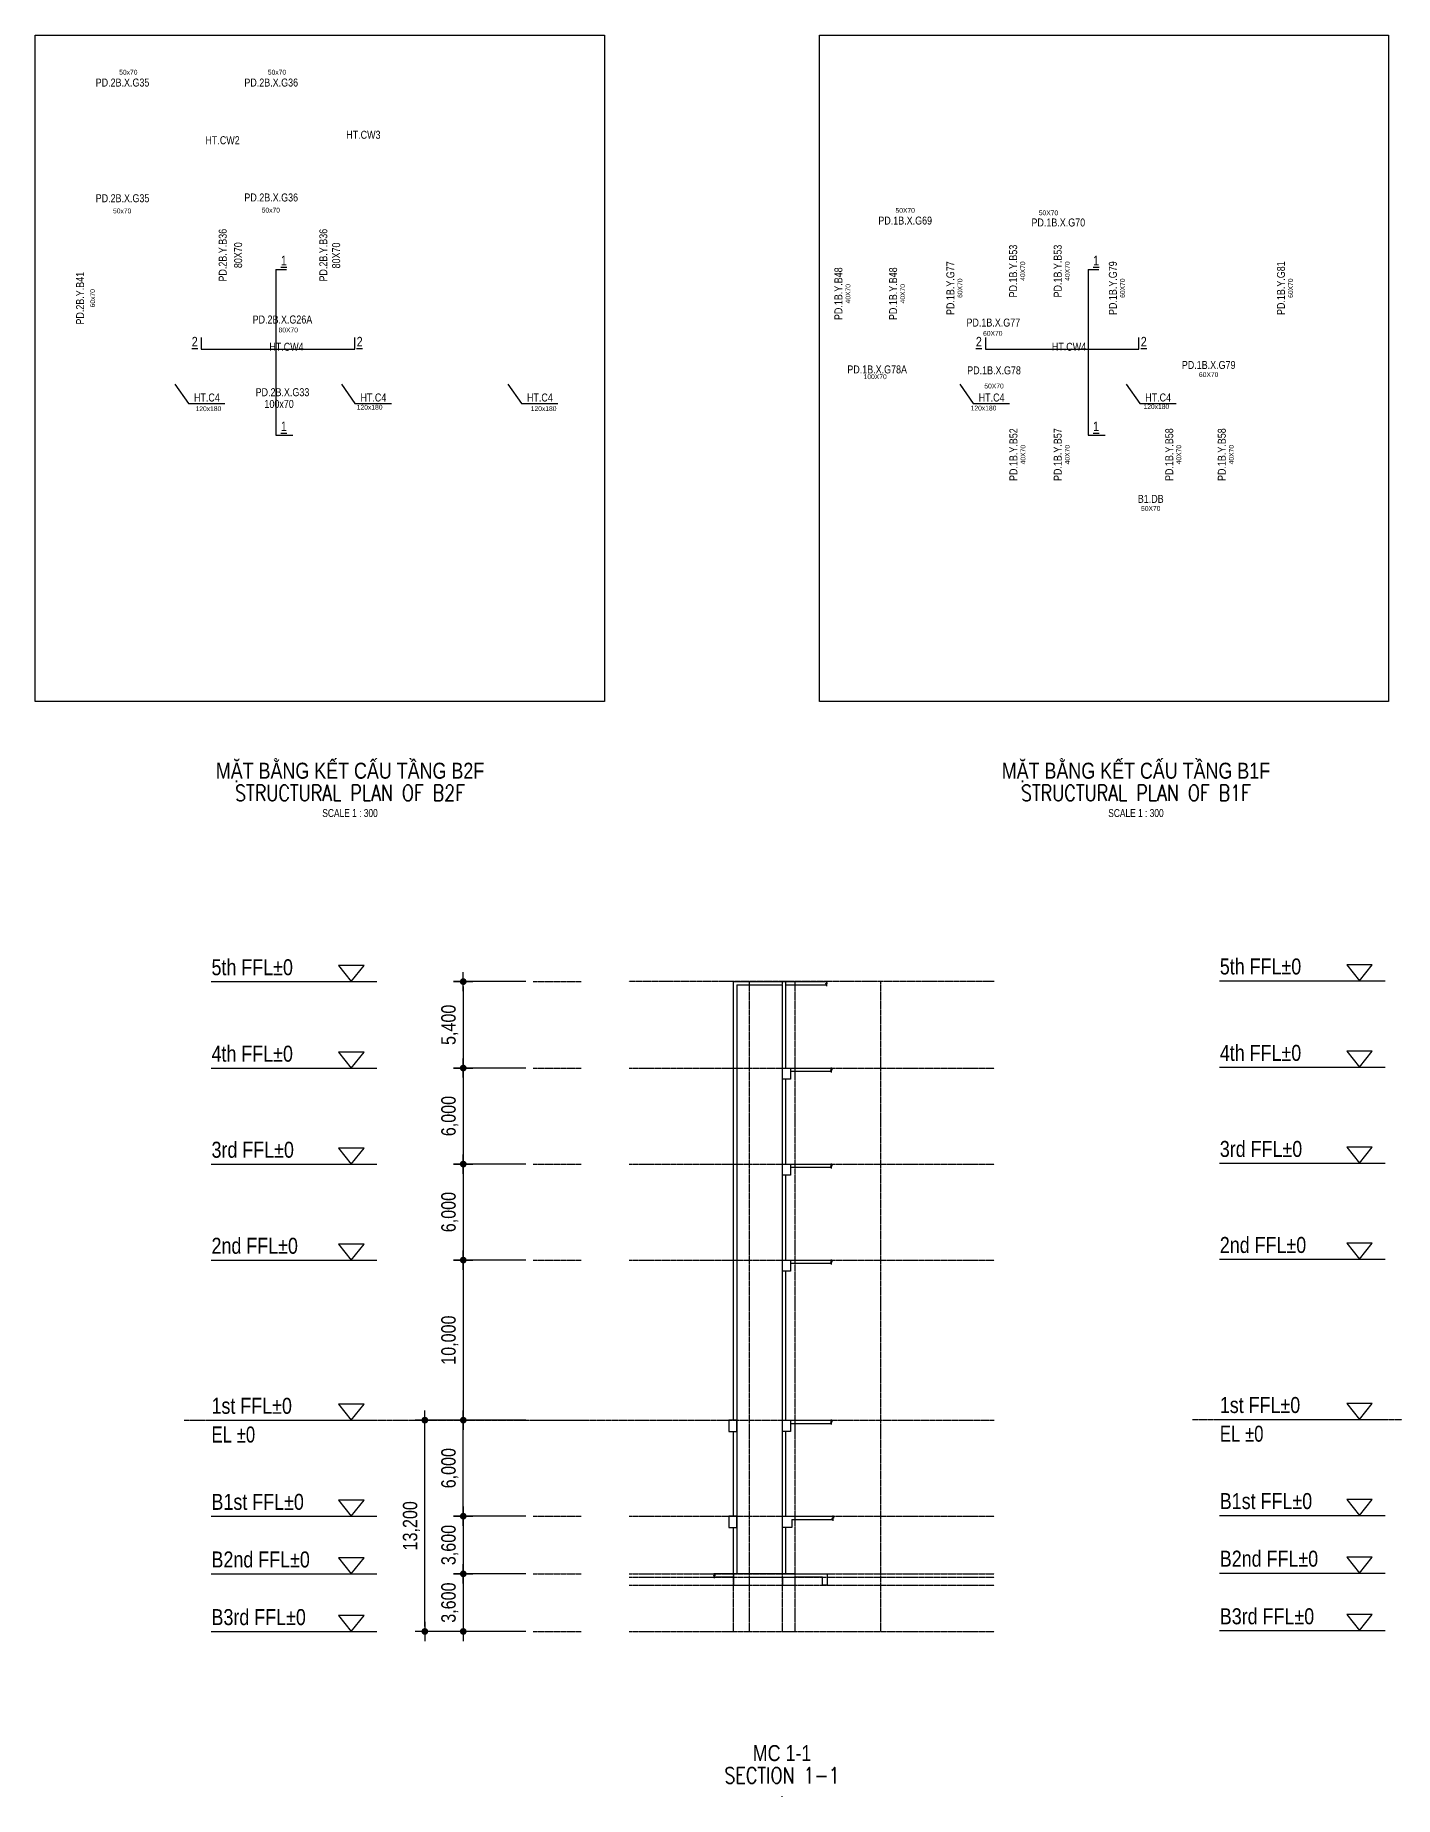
# Model space of a CAD drawing. Header units: millimetres. Extents: x 193380 to 494714, y -170024 to 220376.
# Drawn here: x 193380 to 278303, y -170024 to -59968 of the extents above; entities that cross this region are included whole.
import ezdxf
from ezdxf.enums import TextEntityAlignment as Align

# ---------------------------------------------------------------- set-up
doc = ezdxf.new("R2010")
doc.units = ezdxf.units.MM
doc.header["$MEASUREMENT"] = 0
doc.linetypes.add('CENTER2', pattern=[1.125, 0.75, -0.125, 0.125, -0.125])
doc.linetypes.add('X-SEC-1-GRID$0$CENTER2', pattern=[1.125, 0.75, -0.125, 0.125, -0.125])
for name, color, linetype in [('FOOTING BOTTOM LEVEL$0$@ SL+300 EL-1.1', 41, 'Continuous'), ('X-SEC-1-GRID$0$A-CEN1', 251, 'X-SEC-1-GRID$0$CENTER2'), ('X-SEC-1-GRID$0$A-DIM1', 7, 'Continuous'), ('X-SEC-1-GRID$0$A-SYM', 7, 'Continuous')]:
    doc.layers.add(name, color=color, linetype=linetype)
for name, color, linetype, lineweight in [('NDC_S_ANNO', 7, 'Continuous', 20), ('NDC_S_AXIS', 5, 'CENTER2', 9), ('NDC_S_BEAM NAME', 7, 'Continuous', 9), ('NDC_S_DIM', 1, 'Continuous', 15), ('NDC_S_ENG TITLE', 3, 'Continuous', 20), ('NDC_S_TEXT SYMBOL', 7, 'Continuous', 20), ('NDC_S_VN TEXT', 7, 'Continuous', 20), ('NDC_S_VN TITLE', 6, 'Continuous', 35)]:
    doc.layers.add(name, color=color, linetype=linetype, lineweight=lineweight)
doc.layers.add('ten dam', color=31, linetype='Continuous', plot=False)
doc.styles.add('ARIAL', font='arial.ttf', dxfattribs={"width": 0.8})
doc.styles.add('NDC_ANNO', font='', dxfattribs={"width": 0.8})
doc.styles.add('NDC_DIM', font='', dxfattribs={"width": 0.75})
doc.styles.add('NDC_EN TXT', font='romans.shx', dxfattribs={"width": 0.8})
doc.styles.add('NDC_VIE TXT', font='arial.ttf', dxfattribs={"width": 0.8})
doc.styles.add('X-SEC-1-GRID$0$\\M+3C8F1\\M+3B8B2\\M+3B9AE\\M+3C0DA', font='H2GTRM.TTF', dxfattribs={"width": 0.8})
doc.styles.add('X-SEC-1-GRID$0$Hrtext', font='arial.ttf', dxfattribs={"width": 0.8})
doc.styles.get('NDC_ANNO').set_extended_font_data('Dotum')
doc.styles.get('NDC_DIM').set_extended_font_data('Dotum')
doc.dimstyles.new('NDC_dim_150', dxfattribs={"dimscale": 150, "dimtxt": 2.2, "dimasz": 1.5, "dimexe": 1.5, "dimexo": 2.5, "dimgap": 1, "dimtad": 1, "dimdec": 0, "dimzin": 0, "dimdsep": 46, "dimtxsty": 'NDC_DIM', "dimblk": 'DIMMARK', "dimcen": 0.09, "dimdle": 1.2, "dimclrd": 1, "dimclre": 1, "dimclrt": 3, "dimadec": 0, "dimazin": 0, "dimtfac": 1, "dimtdec": 0, "dimtix": 1, "dimtofl": 0, "dimtmove": 0, "dimatfit": 3, "dimfxl": 0, "dimtolj": 1, "dimtzin": 0, "dimarcsym": 0})
doc.dimstyles.new('X-SEC-1-GRID$0$HEERIM(Ext)', dxfattribs={"dimtxt": 3, "dimasz": 1, "dimexe": 2, "dimexo": 1.5, "dimgap": 1, "dimtad": 1, "dimdec": 0, "dimzin": 0, "dimdsep": 46, "dimlunit": 6, "dimtxsty": 'X-SEC-1-GRID$0$Hrtext', "dimblk": 'X-SEC-1-GRID$0$dotdim1', "dimcen": 1, "dimdle": 2, "dimclrd": 256, "dimclre": 256, "dimclrt": 3, "dimadec": 0, "dimazin": 0, "dimtfac": 1, "dimtdec": 0, "dimtix": 1, "dimtmove": 2, "dimatfit": 3, "dimldrblk": 'X-SEC-1-GRID$0$dotdim1', "dimfxl": 0, "dimtolj": 1, "dimtzin": 0, "dimlwd": -1, "dimarcsym": 0})

# ---------------------------------------------------------------- blocks, each defined once
blk = doc.blocks.new('*U296')
at = {"layer": 'NDC_S_ANNO', "ltscale": 0.8, "style": 'ARIAL', "width": 0.8}
blk.add_attdef('TEN', text='', height=2.5, dxfattribs=at).set_placement((-2.58, 1.03), align=Align.MIDDLE_CENTER)
at = {"layer": 'NDC_S_AXIS', "ltscale": 0.8, "style": 'ARIAL', "width": 0.8, "flags": 1}
blk.add_attdef('CHU_THICH', text='', height=2.5, dxfattribs=at).set_placement((0, 0), align=Align.MIDDLE_CENTER)
blk = doc.blocks.new('DIMMARK')
at = {"layer": 'NDC_S_DIM', "color": 1}
blk.add_line((-1.5, 0), (1, 0), dxfattribs=at)
at = {"layer": 'NDC_S_DIM', "color": 2, "const_width": 0.1}
blk.add_lwpolyline([(-0.42, -0.42), (0.42, 0.42)], dxfattribs=at)
blk = doc.blocks.new('*U298')
at = {"layer": 'NDC_S_ANNO', "ltscale": 0.8, "style": 'ARIAL', "width": 0.8}
blk.add_attdef('TEN', text='', height=2.5, dxfattribs=at).set_placement((0, 3), align=Align.MIDDLE_CENTER)
at = {"layer": 'NDC_S_AXIS', "ltscale": 0.8, "style": 'ARIAL', "width": 0.8, "flags": 1}
blk.add_attdef('CHU_THICH', text='', height=2.5, dxfattribs=at).set_placement((0, 0), align=Align.MIDDLE_CENTER)
blk = doc.blocks.new('X-SEC-1-GRID$0$dotdim1')
at = {"layer": 'X-SEC-1-GRID$0$A-DIM1'}
for p, q in [((-2, 0), (2, 0)), ((0, 2), (0, -2))]:
    blk.add_line(p, q, dxfattribs=at)
at = {"layer": 'X-SEC-1-GRID$0$A-DIM1', "const_width": 0.7}
blk.add_lwpolyline([(0.35, 0, 1), (-0.35, 0, 1)], format="xyb", close=True, dxfattribs=at)
blk = doc.blocks.new('*D431')
at = {"layer": 'X-SEC-1-GRID$0$A-DIM1', "lineweight": -2, "transparency": 16777216}
for p, q in [((224034, -130495, 0), (219517, -130495, 0)), ((224034, -136495, 0), (219517, -136495, 0))]:
    blk.add_line(p, q, dxfattribs=at)
at = {"layer": 'X-SEC-1-GRID$0$A-DIM1', "transparency": 16777216}
blk.add_line((220117, -130795, 0), (220117, -136195, 0), dxfattribs=at)
at = {"layer": 'X-SEC-1-GRID$0$A-DIM1', "transparency": 16777216, "xscale": 300, "yscale": 300, "zscale": 300}
for p, rotation in [((220117, -130495, 0), 90), ((220117, -136495, 0), 270)]:
    blk.add_blockref('X-SEC-1-GRID$0$dotdim1', p, dxfattribs=dict(at, rotation=rotation))
at = {"layer": 'X-SEC-1-GRID$0$A-DIM1', "color": 3, "transparency": 16777216, "insert": (219276, -133495, 0), "char_height": 900, "attachment_point": 5, "rotation": 90, "style": 'X-SEC-1-GRID$0$Hrtext'}
blk.add_mtext('\\A1;6,000', dxfattribs=at)
blk = doc.blocks.new('*D424')
at = {"layer": 'X-SEC-1-GRID$0$A-DIM1', "lineweight": -2, "transparency": 16777216}
for p, q in [((224034, -136495, 0), (219517, -136495, 0)), ((224034, -146495, 0), (219517, -146495, 0))]:
    blk.add_line(p, q, dxfattribs=at)
at = {"layer": 'X-SEC-1-GRID$0$A-DIM1', "transparency": 16777216}
blk.add_line((220117, -136795, 0), (220117, -146195, 0), dxfattribs=at)
at = {"layer": 'X-SEC-1-GRID$0$A-DIM1', "transparency": 16777216, "xscale": 300, "yscale": 300, "zscale": 300}
for p, rotation in [((220117, -136495, 0), 90), ((220117, -146495, 0), 270)]:
    blk.add_blockref('X-SEC-1-GRID$0$dotdim1', p, dxfattribs=dict(at, rotation=rotation))
at = {"layer": 'X-SEC-1-GRID$0$A-DIM1', "color": 3, "transparency": 16777216, "insert": (219276, -141495, 0), "char_height": 900, "attachment_point": 5, "rotation": 90, "style": 'X-SEC-1-GRID$0$Hrtext'}
blk.add_mtext('\\A1;10,000', dxfattribs=at)
blk = doc.blocks.new('*D425')
at = {"layer": 'X-SEC-1-GRID$0$A-DIM1', "lineweight": -2, "transparency": 16777216}
for p, q in [((224034, -124495, 0), (219517, -124495, 0)), ((224034, -130495, 0), (219517, -130495, 0))]:
    blk.add_line(p, q, dxfattribs=at)
at = {"layer": 'X-SEC-1-GRID$0$A-DIM1', "transparency": 16777216}
blk.add_line((220117, -124795, 0), (220117, -130195, 0), dxfattribs=at)
at = {"layer": 'X-SEC-1-GRID$0$A-DIM1', "transparency": 16777216, "xscale": 300, "yscale": 300, "zscale": 300}
for p, rotation in [((220117, -124495, 0), 90), ((220117, -130495, 0), 270)]:
    blk.add_blockref('X-SEC-1-GRID$0$dotdim1', p, dxfattribs=dict(at, rotation=rotation))
at = {"layer": 'X-SEC-1-GRID$0$A-DIM1', "color": 3, "transparency": 16777216, "insert": (219276, -127495, 0), "char_height": 900, "attachment_point": 5, "rotation": 90, "style": 'X-SEC-1-GRID$0$Hrtext'}
blk.add_mtext('\\A1;6,000', dxfattribs=at)
blk = doc.blocks.new('*D426')
at = {"layer": 'X-SEC-1-GRID$0$A-DIM1', "lineweight": -2, "transparency": 16777216}
for p, q in [((224034, -119095, 0), (219517, -119095, 0)), ((224034, -124495, 0), (219517, -124495, 0))]:
    blk.add_line(p, q, dxfattribs=at)
at = {"layer": 'X-SEC-1-GRID$0$A-DIM1', "transparency": 16777216}
blk.add_line((220117, -119395, 0), (220117, -124195, 0), dxfattribs=at)
at = {"layer": 'X-SEC-1-GRID$0$A-DIM1', "transparency": 16777216, "xscale": 300, "yscale": 300, "zscale": 300}
for p, rotation in [((220117, -119095, 0), 90), ((220117, -124495, 0), 270)]:
    blk.add_blockref('X-SEC-1-GRID$0$dotdim1', p, dxfattribs=dict(at, rotation=rotation))
at = {"layer": 'X-SEC-1-GRID$0$A-DIM1', "color": 3, "transparency": 16777216, "insert": (219276, -121795, 0), "char_height": 900, "attachment_point": 5, "rotation": 90, "style": 'X-SEC-1-GRID$0$Hrtext'}
blk.add_mtext('\\A1;5,400', dxfattribs=at)
blk = doc.blocks.new('*D427')
at = {"layer": 'X-SEC-1-GRID$0$A-DIM1', "lineweight": -2, "transparency": 16777216}
for p, q in [((224034, -146495, 0), (219517, -146495, 0)), ((224034, -152495, 0), (219517, -152495, 0))]:
    blk.add_line(p, q, dxfattribs=at)
at = {"layer": 'X-SEC-1-GRID$0$A-DIM1', "transparency": 16777216}
blk.add_line((220117, -152195, 0), (220117, -146795, 0), dxfattribs=at)
at = {"layer": 'X-SEC-1-GRID$0$A-DIM1', "transparency": 16777216, "xscale": 300, "yscale": 300, "zscale": 300}
for p, rotation in [((220117, -146495, 0), 90), ((220117, -152495, 0), 270)]:
    blk.add_blockref('X-SEC-1-GRID$0$dotdim1', p, dxfattribs=dict(at, rotation=rotation))
at = {"layer": 'X-SEC-1-GRID$0$A-DIM1', "color": 3, "transparency": 16777216, "insert": (219276, -149495, 0), "char_height": 900, "attachment_point": 5, "rotation": 90, "style": 'X-SEC-1-GRID$0$Hrtext'}
blk.add_mtext('\\A1;6,000', dxfattribs=at)
blk = doc.blocks.new('*D428')
at = {"layer": 'X-SEC-1-GRID$0$A-DIM1', "lineweight": -2, "transparency": 16777216}
for p, q in [((224034, -152495, 0), (219517, -152495, 0)), ((224034, -156095, 0), (219517, -156095, 0))]:
    blk.add_line(p, q, dxfattribs=at)
at = {"layer": 'X-SEC-1-GRID$0$A-DIM1', "transparency": 16777216}
blk.add_line((220117, -152795, 0), (220117, -155795, 0), dxfattribs=at)
at = {"layer": 'X-SEC-1-GRID$0$A-DIM1', "transparency": 16777216, "xscale": 300, "yscale": 300, "zscale": 300}
for p, rotation in [((220117, -152495, 0), 90), ((220117, -156095, 0), 270)]:
    blk.add_blockref('X-SEC-1-GRID$0$dotdim1', p, dxfattribs=dict(at, rotation=rotation))
at = {"layer": 'X-SEC-1-GRID$0$A-DIM1', "color": 3, "transparency": 16777216, "insert": (219276, -154295, 0), "char_height": 900, "attachment_point": 5, "rotation": 90, "style": 'X-SEC-1-GRID$0$Hrtext'}
blk.add_mtext('\\A1;3,600', dxfattribs=at)
blk = doc.blocks.new('*D429')
at = {"layer": 'X-SEC-1-GRID$0$A-DIM1', "lineweight": -2, "transparency": 16777216}
for p, q in [((224034, -146495, 0), (217117, -146495, 0)), ((224034, -159695, 0), (217117, -159695, 0))]:
    blk.add_line(p, q, dxfattribs=at)
at = {"layer": 'X-SEC-1-GRID$0$A-DIM1', "transparency": 16777216}
blk.add_line((217717, -159395, 0), (217717, -146795, 0), dxfattribs=at)
at = {"layer": 'X-SEC-1-GRID$0$A-DIM1', "transparency": 16777216, "xscale": 300, "yscale": 300, "zscale": 300}
for p, rotation in [((217717, -146495, 0), 90), ((217717, -159695, 0), 270)]:
    blk.add_blockref('X-SEC-1-GRID$0$dotdim1', p, dxfattribs=dict(at, rotation=rotation))
at = {"layer": 'X-SEC-1-GRID$0$A-DIM1', "color": 3, "transparency": 16777216, "insert": (216876, -153095, 0), "char_height": 900, "attachment_point": 5, "rotation": 90, "style": 'X-SEC-1-GRID$0$Hrtext'}
blk.add_mtext('\\A1;13,200', dxfattribs=at)
blk = doc.blocks.new('*D430')
at = {"layer": 'X-SEC-1-GRID$0$A-DIM1', "lineweight": -2, "transparency": 16777216}
for p, q in [((224034, -156095, 0), (219517, -156095, 0)), ((224034, -159695, 0), (219517, -159695, 0))]:
    blk.add_line(p, q, dxfattribs=at)
at = {"layer": 'X-SEC-1-GRID$0$A-DIM1', "transparency": 16777216}
blk.add_line((220117, -156395, 0), (220117, -159395, 0), dxfattribs=at)
at = {"layer": 'X-SEC-1-GRID$0$A-DIM1', "transparency": 16777216, "xscale": 300, "yscale": 300, "zscale": 300}
for p, rotation in [((220117, -156095, 0), 90), ((220117, -159695, 0), 270)]:
    blk.add_blockref('X-SEC-1-GRID$0$dotdim1', p, dxfattribs=dict(at, rotation=rotation))
at = {"layer": 'X-SEC-1-GRID$0$A-DIM1', "color": 3, "transparency": 16777216, "insert": (219276, -157895, 0), "char_height": 900, "attachment_point": 5, "rotation": 90, "style": 'X-SEC-1-GRID$0$Hrtext'}
blk.add_mtext('\\A1;3,600', dxfattribs=at)
blk = doc.blocks.new('Drawing name_symbol')
at = {"layer": 'NDC_S_ENG TITLE', "style": 'NDC_EN TXT', "width": 0.8}
blk.add_attdef('SECTDET1', text='', height=5, dxfattribs=at).set_placement((0, 1.01), align=Align.CENTER)
at = {"layer": 'NDC_S_TEXT SYMBOL', "lineweight": 25, "style": 'NDC_ANNO', "width": 0.8}
blk.add_attdef('SSCALE', text='', height=2.5, dxfattribs=at).set_placement((0, -4), align=Align.CENTER)
at = {"layer": 'NDC_S_VN TITLE', "style": 'NDC_VIE TXT', "width": 0.8}
blk.add_attdef('SECTDET2', text='', height=5, dxfattribs=at).set_placement((0, 7.97), align=Align.CENTER)

msp = doc.modelspace()

# ---------------------------------------------------------------- linework, layer by layer
at = {"layer": 'FOOTING BOTTOM LEVEL$0$@ SL+300 EL-1.1', "color": 6}
for p, q in [((208413.7, -74614.5), (208413.7, -84964.3)), ((208413.7, -74614.5), (209077.6, -74614.5)), ((259153.6, -74614.5), (259153.6, -84964.3)), ((259153.6, -74614.5), (259817.5, -74614.5)), ((203752.7, -78847.4), (203752.7, -79574.5)), ((213343, -79574.5), (213343, -78847.4)), ((252733.2, -78847.4), (252733.2, -79574.5)), ((262323.5, -79574.5), (262323.5, -78847.4)), ((203752.7, -79574.5), (213343, -79574.5)), ((252733.2, -79574.5), (262323.5, -79574.5)), ((208413.7, -84964.3), (209471, -84964.3)), ((259153.6, -84964.3), (260210.9, -84964.3)), ((237000.4, -119095.2), (237200.4, -119095.2)), ((237000.4, -146495.2, 0), (237000.4, -119095.2)), ((237000.4, -119095.2), (240250.4, -119095.2)), ((237200.4, -119295.2), (237200.4, -156095.2)), ((237200.4, -119295.2), (240050.4, -119295.2)), ((240050.4, -119095.2), (240250.4, -119095.2)), ((240050.4, -156095.2, 0), (240050.4, -119295.2)), ((240250.4, -119095.2), (240250.4, -124495.2)), ((240250.4, -119095.2), (242817.3, -119095.2)), ((240250.4, -119295.2), (242817.3, -119295.2)), ((242746.8, -119229), (242878.5, -119184.3)), ((242817.3, -119229), (242746.8, -119229)), ((242817.1, -119184.3), (242817.1, -119051.3)), ((242878.5, -119184.3), (242817.1, -119184.3)), ((242817.3, -119374.9), (242817.3, -119229)), ((240050.4, -124495.2), (240550.4, -124495.2)), ((240550.4, -125195.2), (240050.4, -125195.2)), ((240250.4, -125195.2), (240250.4, -130495.2)), ((240550.4, -124495.2), (240550.4, -125195.2)), ((240550.4, -124495.2), (243117.3, -124495.2)), ((240550.4, -124695.2), (243117.3, -124695.2)), ((243046.8, -124629), (243178.5, -124584.3)), ((243117.3, -124629), (243046.8, -124629)), ((243117.1, -124584.3), (243117.1, -124451.3)), ((243178.5, -124584.3), (243117.1, -124584.3)), ((243117.3, -124774.9), (243117.3, -124629)), ((240050.4, -130495.2, 0), (240550.4, -130495.2, 0)), ((240550.4, -130495.2, 0), (240550.4, -131195.2, 0)), ((240550.4, -130495.2, 0), (243117.3, -130495.2, 0)), ((240550.4, -130695.2, 0), (243117.3, -130695.2, 0)), ((243046.8, -130629, 0), (243178.5, -130584.3, 0)), ((243117.3, -130629, 0), (243046.8, -130629, 0)), ((243117.1, -130584.3, 0), (243117.1, -130451.3, 0)), ((243178.5, -130584.3, 0), (243117.1, -130584.3, 0)), ((243117.3, -130774.9, 0), (243117.3, -130629, 0)), ((240550.4, -131195.2, 0), (240050.4, -131195.2, 0)), ((240250.4, -131195.2), (240250.4, -136495.2)), ((243117.1, -136584.3, 0), (243117.1, -136451.3, 0)), ((240050.4, -136495.2, 0), (240550.4, -136495.2, 0)), ((240050.4, -137195.2, 0), (240050.4, -136495.2)), ((240550.4, -137195.2, 0), (240050.4, -137195.2, 0)), ((240250.4, -137195.2), (240250.4, -146495.2)), ((240550.4, -136495.2, 0), (240550.4, -137195.2, 0)), ((240550.4, -136495.2, 0), (243117.3, -136495.2, 0)), ((240550.4, -136695.2, 0), (243117.3, -136695.2, 0)), ((243046.8, -136629, 0), (243178.5, -136584.3, 0)), ((243117.3, -136629, 0), (243046.8, -136629, 0)), ((243178.5, -136584.3, 0), (243117.1, -136584.3, 0)), ((243117.3, -136774.9, 0), (243117.3, -136629, 0)), ((237200.4, -146495.2), (236700.4, -146495.2)), ((236700.4, -146495.2), (236700.4, -147195.2)), ((236700.4, -147195.2), (237200.4, -147195.2)), ((237000.4, -152495.2, 0), (237000.4, -147195.2, 0)), ((237200.4, -147195.2), (237200.4, -146495.2)), ((240050.4, -146495.2, 0), (240550.4, -146495.2, 0)), ((240550.4, -147195.2, 0), (240050.4, -147195.2, 0)), ((240250.4, -147195.2), (240250.4, -152495.2)), ((240550.4, -146495.2, 0), (240550.4, -147195.2, 0)), ((240550.4, -146495.2, 0), (243117.3, -146495.2, 0)), ((240550.4, -146695.2, 0), (243117.3, -146695.2, 0)), ((243046.8, -146629, 0), (243178.5, -146584.3, 0)), ((243117.3, -146629, 0), (243046.8, -146629, 0)), ((243117.1, -146584.3, 0), (243117.1, -146451.3, 0)), ((243178.5, -146584.3, 0), (243117.1, -146584.3, 0)), ((243117.3, -146774.9, 0), (243117.3, -146629, 0)), ((237200.4, -152495.2), (236700.4, -152495.2)), ((236700.4, -152495.2), (236700.4, -153195.2)), ((237200.4, -153195.2), (237200.4, -152495.2)), ((240050.4, -152495.2, 0), (240650.4, -152495.2, 0)), ((240050.4, -153195.2, 0), (240050.4, -152495.2)), ((240650.4, -152495.2, 0), (243217.3, -152495.2, 0)), ((240650.4, -152695.2, 0), (240650.4, -153195.2, 0)), ((240650.4, -152695.2, 0), (243217.3, -152695.2, 0)), ((243146.8, -152629, 0), (243278.5, -152584.3, 0)), ((243217.3, -152629, 0), (243146.8, -152629, 0)), ((243217.1, -152584.3, 0), (243217.1, -152451.3, 0)), ((243278.5, -152584.3, 0), (243217.1, -152584.3, 0)), ((243217.3, -152774.9, 0), (243217.3, -152629, 0)), ((236700.4, -153195.2), (237200.4, -153195.2)), ((237000.4, -156095.2, 0), (237000.4, -153195.2, 0)), ((240650.4, -153195.2, 0), (240050.4, -153195.2, 0)), ((240250.4, -153195.2), (240250.4, -156095.2)), ((235740.3, -156229), (235872, -156184.3)), ((235810.8, -156229), (235740.3, -156229)), ((235810.7, -156184.3), (235810.7, -156051.3)), ((237000.4, -156095.2, 0), (235810.7, -156095.2)), ((235872, -156184.3), (235810.7, -156184.3)), ((235810.8, -156374.9), (235810.8, -156229)), ((237000.4, -156095.2, 0), (237000.4, -156795.2, 0)), ((240850.4, -156095.2, 0), (237000.4, -156095.2, 0)), ((240850.4, -156095.2, 0), (242550.4, -156095.2, 0)), ((242550.4, -156095.2, 0), (242850.4, -156095.2, 0)), ((242850.4, -156095.2, 0), (242850.4, -156795.2, 0)), ((237000.4, -156295.2), (235810.8, -156295.2)), ((237000.4, -156795.2, 0), (238000.4, -156795.2, 0)), ((238000.4, -156795.2, 0), (238000.4, -156295.2, 0)), ((238000.4, -156295.2, 0), (240050.4, -156295.2, 0)), ((240050.4, -156295.2, 0), (240050.4, -156795.2, 0)), ((240050.4, -156795.2, 0), (240850.4, -156795.2, 0)), ((240850.4, -156795.2, 0), (240850.4, -156295.2, 0)), ((242550.4, -156295.2), (240850.4, -156295.2)), ((242550.4, -156795.2, 0), (242550.4, -156295.2)), ((242850.4, -156795.2, 0), (242550.4, -156795.2, 0))]:
    msp.add_line(p, q, dxfattribs=at)
for points in [[(228932.5, -101587.5), (193380, -101587.5), (193380, -59968), (228932.5, -59968)], [(277913, -101587.5), (242360.5, -101587.5), (242360.5, -59968), (277913, -59968)]]:
    msp.add_lwpolyline(points, close=True, dxfattribs=at)
at = {"layer": 'X-SEC-1-GRID$0$A-CEN1', "ltscale": 10}
for p, q in [((224484.3, -119095.2, 0), (227478.2, -119095.2)), ((224484.3, -124495.2, 0), (227478.2, -124495.2)), ((224484.3, -130495.2, 0), (227478.2, -130495.2)), ((224484.3, -136495.2, 0), (227478.2, -136495.2)), ((224484.3, -146495.2, 0), (227478.2, -146495.2)), ((224484.3, -152495.2, 0), (227478.2, -152495.2)), ((224484.3, -156095.2, 0), (227478.2, -156095.2)), ((224484.3, -159695.2, 0), (227478.2, -159695.2, 0)), ((230478.2, -159695.2, 0), (253282.1, -159695.2, 0))]:
    msp.add_line(p, q, dxfattribs=at)
for points in [[(253282.1, -119095.2), (230462, -119095.2)], [(246200.4, -159695.2), (246200.4, -119095.2)], [(230478.2, -124495.2), (253282.1, -124495.2)], [(230478.2, -130495.2), (253282.1, -130495.2)], [(230478.2, -136495.2), (253282.1, -136495.2)], [(202691.7, -146495.2), (253282.1, -146495.2)], [(265675.8, -146445.2), (309660.9, -146445.2)], [(230478.2, -152495.2), (253282.1, -152495.2)], [(230478.2, -156095.2), (253282.1, -156095.2)], [(230478.2, -156295.2), (253282.1, -156295.2)], [(230478.2, -156795.2), (253282.1, -156795.2)], [(230478.2, -159695.2), (253282.1, -159695.2)]]:
    msp.add_lwpolyline(points, dxfattribs=at)
at = {"layer": 'X-SEC-1-GRID$0$A-CEN1', "ltscale": 10, "elevation": 0}
for points in [[(237000.4, -146495.2), (237000.4, -119095.2)], [(238000.4, -159695.2), (238000.4, -119095.2)], [(240050.4, -159695.2), (240050.4, -119095.2)], [(240850.4, -159695.2), (240850.4, -119095.2)], [(237000.4, -152495.2), (237000.4, -147195.2)], [(237000.4, -159695.2), (237000.4, -153195.2)]]:
    msp.add_lwpolyline(points, dxfattribs=at)
at = {"layer": 'X-SEC-1-GRID$0$A-SYM'}
for p, q in [((204369.9, -119095.2, 0), (214716.7, -119095.2, 0)), ((267354, -119045.2, 0), (277700.9, -119045.2, 0)), ((204369.9, -124495.2, 0), (214716.7, -124495.2, 0)), ((267354, -124445.2, 0), (277700.9, -124445.2, 0)), ((204369.9, -130495.2, 0), (214716.7, -130495.2, 0)), ((267354, -130445.2, 0), (277700.9, -130445.2, 0)), ((267354, -136445.2, 0), (277700.9, -136445.2, 0)), ((204369.9, -136495.2, 0), (214716.7, -136495.2, 0)), ((204369.9, -146495.2, 0), (214716.7, -146495.2, 0)), ((267354, -146445.2, 0), (277700.9, -146445.2, 0)), ((204369.9, -152495.2, 0), (214716.7, -152495.2, 0)), ((267354, -152445.2, 0), (277700.9, -152445.2, 0)), ((204369.9, -156095.2, 0), (214716.7, -156095.2, 0)), ((267354, -156045.2, 0), (277700.9, -156045.2, 0)), ((204369.9, -159695.2), (214716.7, -159695.2)), ((267354, -159645.2), (277700.9, -159645.2))]:
    msp.add_line(p, q, dxfattribs=at)
at = {"layer": 'X-SEC-1-GRID$0$A-SYM', "elevation": 0}
for points in [[(213116.7, -119095.2), (213916.7, -118095.2), (212316.7, -118095.2)], [(276100.9, -119045.2), (276900.9, -118045.2), (275300.9, -118045.2)], [(213116.7, -124495.2), (213916.7, -123495.2), (212316.7, -123495.2)], [(276100.9, -124445.2), (276900.9, -123445.2), (275300.9, -123445.2)], [(213116.7, -130495.2), (213916.7, -129495.2), (212316.7, -129495.2)], [(276100.9, -130445.2), (276900.9, -129445.2), (275300.9, -129445.2)], [(213116.7, -136495.2), (213916.7, -135495.2), (212316.7, -135495.2)], [(276100.9, -136445.2), (276900.9, -135445.2), (275300.9, -135445.2)], [(213116.7, -146495.2), (213916.7, -145495.2), (212316.7, -145495.2)], [(276100.9, -146445.2), (276900.9, -145445.2), (275300.9, -145445.2)], [(213116.7, -152495.2), (213916.7, -151495.2), (212316.7, -151495.2)], [(276100.9, -152445.2), (276900.9, -151445.2), (275300.9, -151445.2)], [(213116.7, -156095.2), (213916.7, -155095.2), (212316.7, -155095.2)], [(276100.9, -156045.2), (276900.9, -155045.2), (275300.9, -155045.2)], [(213116.7, -159695.2), (213916.7, -158695.2), (212316.7, -158695.2)], [(276100.9, -159645.2), (276900.9, -158645.2), (275300.9, -158645.2)]]:
    msp.add_lwpolyline(points, close=True, dxfattribs=at)

# ---------------------------------------------------------------- block references
at = {"layer": 'NDC_S_ANNO', "xscale": 200, "yscale": 200, "zscale": 200}
for p, values in [((213044, -108013), {'SECTDET1': 'STRUCTURAL PLAN OF B2F', 'SECTDET2': 'MẶT BẰNG KẾT CẤU TẦNG B2F', 'SSCALE': 'SCALE 1 : 300'}), ((262136.8, -108013), {'SECTDET1': 'STRUCTURAL PLAN OF B1F', 'SECTDET2': 'MẶT BẰNG KẾT CẤU TẦNG B1F', 'SSCALE': 'SCALE 1 : 300'}), ((240029.7, -169389), {'SECTDET1': 'SECTION 1-1', 'SECTDET2': 'MC 1-1', 'SSCALE': '-'})]:
    msp.add_blockref('Drawing name_symbol', p, dxfattribs=at).add_auto_attribs(values)
at = {"layer": 'NDC_S_BEAM NAME', "xscale": 200, "yscale": 200, "zscale": 200}
for p, values in [((214393.7, -66392.8), {'TEN': 'HT.CW3'}), ((205598.2, -66732.3), {'TEN': 'HT.CW2'}), ((209589.2, -79639.2), {'TEN': 'HT.CW4'}), ((258469.7, -79639.2), {'TEN': 'HT.CW4'})]:
    msp.add_blockref('*U296', p, dxfattribs=at).add_auto_attribs(values)
at = {"layer": 'NDC_S_VN TEXT', "xscale": 200, "yscale": 200, "zscale": 200}
for name, p, values in [('*U298', (198833.2, -63524.6), {'TEN': 'PD.2B.X.G35'}), ('*U298', (208120.5, -63524.6), {'TEN': 'PD.2B.X.G36'}), ('*U298', (198833.2, -70752.4), {'TEN': 'PD.2B.X.G35'}), ('*U298', (208120.5, -70704.5), {'TEN': 'PD.2B.X.G36'}), ('*U298', (247721.3, -72146.9), {'TEN': 'PD.1B.X.G69'}), ('*U298', (257285.7, -72267), {'TEN': 'PD.1B.X.G70'}), ('*U298', (208822.7, -78328.8), {'TEN': 'PD.2B.X.G26A'}), ('*U298', (253227.7, -78521), {'TEN': 'PD.1B.X.G77'}), ('*U298', (266679.1, -81170), {'TEN': 'PD.1B.X.G79'}), ('*U298', (245971.5, -81447.9), {'TEN': 'PD.1B.X.G78A'}), ('*U298', (253272.5, -81505), {'TEN': 'PD.1B.X.G78'}), ('*U296', (204618.5, -82807.6), {'TEN': 'HT.C4'}), ('*U298', (208822.7, -82870.5), {'TEN': 'PD.2B.X.G33'}), ('*U296', (215018.5, -82807.6), {'TEN': 'HT.C4'}), ('*U296', (225418.5, -82807.6), {'TEN': 'HT.C4'}), ('*U296', (253636.9, -82807.6), {'TEN': 'HT.C4'}), ('*U296', (264036.9, -82807.6), {'TEN': 'HT.C4'}), ('*U298', (263060.2, -89532.8), {'TEN': 'B1.DB'})]:
    msp.add_blockref(name, p, dxfattribs=at).add_auto_attribs(values)
at = {"layer": 'NDC_S_VN TEXT', "xscale": 200, "yscale": 200, "zscale": 200, "rotation": 90}
for p, values in [((205690.5, -73710.2), {'TEN': 'PD.2B.Y.B36'}), ((211974.1, -73710.2), {'TEN': 'PD.2B.Y.B36'}), ((255065.7, -74703.8), {'TEN': 'PD.1B.Y.B53'}), ((257849.1, -74703.8), {'TEN': 'PD.1B.Y.B53'}), ((196779.8, -76398.7), {'TEN': 'PD.2B.Y.B41'}), ((244149.1, -76117.7), {'TEN': 'PD.1B.Y.B48'}), ((247565.7, -76117.7), {'TEN': 'PD.1B.Y.B48'}), ((251144.1, -75771.1), {'TEN': 'PD.1B.Y.G77'}), ((261294.1, -75771.1), {'TEN': 'PD.1B.Y.G79'}), ((271794.1, -75771.1), {'TEN': 'PD.1B.Y.G81'}), ((255082.4, -86171.3), {'TEN': 'PD.1B.Y.B52'}), ((257849.1, -86171.3), {'TEN': 'PD.1B.Y.B57'}), ((264815.7, -86171.3), {'TEN': 'PD.1B.Y.B58'}), ((268099.1, -86171.3), {'TEN': 'PD.1B.Y.B58'})]:
    msp.add_blockref('*U298', p, dxfattribs=at).add_auto_attribs(values)

# ---------------------------------------------------------------- texts
at = {"layer": 'ten dam', "color": 31, "style": 'ARIAL', "width": 0.8}
for s, height, p in [('50x70', 300, (199195, -62277.9)), ('50x70', 300, (208482.3, -62277.9)), ('50x70', 300, (198809.6, -70944.9)), ('50x70', 300, (208096.9, -70897.1)), ('50X70', 300, (247721.3, -70910.9)), ('50X70', 300, (256673.9, -71063.5)), ('80X70', 300, (209184.5, -78384.1)), ('60X70', 300, (253193.1, -78595)), ('100X70', 300, (245847.6, -81303.4)), ('60X70', 300, (266679.1, -81170)), ('50X70', 300, (253272.5, -81885.6)), ('120x180', 300, (204198.5, -83302)), ('100x70', 500, (208612.7, -83003.8)), ('120x180', 300, (214268.7, -83209.8)), ('120x180', 300, (225135.9, -83296)), ('120x180', 300, (252616.4, -83262.7)), ('120x180', 300, (263411.8, -83170.7)), ('50X70', 300, (263060.2, -89532.8))]:
    msp.add_text(s, height=height, dxfattribs=at).set_placement(p, align=Align.MIDDLE_CENTER)
for s, height, p in [('80X70', 500, (206052.3, -73710.2)), ('80X70', 500, (212176.6, -73730.1)), ('40X70', 300, (255065.7, -74703.8)), ('40X70', 300, (257849.1, -74703.8)), ('40X70', 300, (244149.1, -76117.7)), ('40X70', 300, (247565.7, -76117.7)), ('60X70', 300, (251144.1, -75771.1)), ('60X70', 300, (261294.1, -75771.1)), ('60X70', 300, (271794.1, -75771.1)), ('60x70', 300, (196961.6, -76398.7)), ('40X70', 300, (255082.4, -86171.3)), ('40X70', 300, (257849.1, -86171.3)), ('40X70', 300, (264815.7, -86171.3)), ('40X70', 300, (268099.1, -86171.3))]:
    msp.add_text(s, height=height, rotation=90, dxfattribs=at).set_placement(p, align=Align.MIDDLE_CENTER)
at = {"layer": 'ten dam', "color": 230, "style": 'ARIAL', "width": 0.8}
for s, p in [('%%U1', (208907, -74045.5)), ('%%U1', (259646.9, -74045.5)), ('%%U2', (203343.8, -79113.9)), ('%%U2', (213644, -79113.9)), ('%%U2', (252324.3, -79113.9)), ('%%U2', (262624.5, -79113.9)), ('%%U1', (208907, -84403.3)), ('%%U1', (259646.9, -84403.3))]:
    msp.add_text(s, height=600, dxfattribs=at).set_placement(p, align=Align.MIDDLE_CENTER)
at = {"layer": 'X-SEC-1-GRID$0$A-SYM', "width": 0.8}
for s, style, p in [('5th FFL%%P0', 'X-SEC-1-GRID$0$Hrtext', (204391.4, -118198.4, 0)), ('5th FFL%%P0', 'X-SEC-1-GRID$0$Hrtext', (267375.5, -118148.4, 0)), ('4th FFL%%P0', 'X-SEC-1-GRID$0$Hrtext', (204391.4, -123598.4, 0)), ('4th FFL%%P0', 'X-SEC-1-GRID$0$Hrtext', (267375.5, -123548.4, 0)), ('3rd FFL%%P0', 'X-SEC-1-GRID$0$Hrtext', (204391.4, -129598.4, 0)), ('3rd FFL%%P0', 'X-SEC-1-GRID$0$Hrtext', (267375.5, -129548.4, 0)), ('2nd FFL%%P0', 'X-SEC-1-GRID$0$Hrtext', (204391.4, -135598.4, 0)), ('2nd FFL%%P0', 'X-SEC-1-GRID$0$Hrtext', (267375.5, -135548.4, 0)), ('1st FFL%%P0', 'X-SEC-1-GRID$0$Hrtext', (204391.4, -145598.4, 0)), ('1st FFL%%P0', 'X-SEC-1-GRID$0$Hrtext', (267375.5, -145548.4, 0)), ('EL %%P0', 'X-SEC-1-GRID$0$\\M+3C8F1\\M+3B8B2\\M+3B9AE\\M+3C0DA', (204391.4, -147390.6, 0)), ('EL %%P0', 'X-SEC-1-GRID$0$\\M+3C8F1\\M+3B8B2\\M+3B9AE\\M+3C0DA', (267375.5, -147340.6, 0)), ('B1st FFL%%P0', 'X-SEC-1-GRID$0$Hrtext', (204391.4, -151598.4, 0)), ('B1st FFL%%P0', 'X-SEC-1-GRID$0$Hrtext', (267375.5, -151548.4, 0)), ('B2nd FFL%%P0', 'X-SEC-1-GRID$0$Hrtext', (204391.4, -155198.4, 0)), ('B2nd FFL%%P0', 'X-SEC-1-GRID$0$Hrtext', (267375.5, -155148.4, 0)), ('B3rd FFL%%P0', 'X-SEC-1-GRID$0$Hrtext', (204391.4, -158798.4)), ('B3rd FFL%%P0', 'X-SEC-1-GRID$0$Hrtext', (267375.5, -158748.4))]:
    msp.add_text(s, height=1000, dxfattribs=dict(at, style=style)).set_placement(p, align=Align.MIDDLE_LEFT)

# ---------------------------------------------------------------- dimensions: what is measured, and where the dimension line sits
at = {"layer": 'X-SEC-1-GRID$0$A-DIM1'}
for base, p1, p2, angle, picture, middle in [((220116.7, -124495.2, 0), (224484.3, -119095.2, 0), (224484.3, -124495.2, 0), 270, '*D426', (219275.9, -121795.2, 0)), ((220116.7, -130495.2, 0), (224484.3, -124495.2, 0), (224484.3, -130495.2, 0), 270, '*D425', (219275.9, -127495.2, 0)), ((220116.7, -136495.2, 0), (224484.3, -130495.2, 0), (224484.3, -136495.2, 0), 270, '*D431', (219275.9, -133495.2, 0)), ((220116.7, -146495.2, 0), (224484.3, -136495.2, 0), (224484.3, -146495.2, 0), 270, '*D424', (219275.9, -141495.2, 0)), ((217716.7, -146495.2, 0), (224484.3, -159695.2, 0), (224484.3, -146495.2, 0), 90, '*D429', (216875.9, -153095.2, 0)), ((220116.7, -146495.2, 0), (224484.3, -152495.2, 0), (224484.3, -146495.2, 0), 90, '*D427', (219275.9, -149495.2, 0)), ((220116.7, -156095.2, 0), (224484.3, -152495.2, 0), (224484.3, -156095.2, 0), 270, '*D428', (219275.9, -154295.2, 0)), ((220116.7, -159695.2, 0), (224484.3, -156095.2, 0), (224484.3, -159695.2, 0), 270, '*D430', (219275.9, -157895.2, 0))]:
    dim = msp.add_linear_dim(base=base, p1=p1, p2=p2, angle=angle, dimstyle='X-SEC-1-GRID$0$HEERIM(Ext)', override={"dimscale": 300}, dxfattribs=at)
    dim.commit()
    dim.dimension.update_dxf_attribs({"geometry": picture, "text_midpoint": middle})

# ---------------------------------------------------------------- leaders
for points in [[(202109.9, -81777.6), (202953.2, -82966.4), (205226.5, -82966.4)], [(212509.9, -81777.6), (213353.2, -82966.4), (215626.5, -82966.4)], [(222909.9, -81777.6), (223753.2, -82966.4), (226026.5, -82966.4)], [(251128.3, -81777.6), (251971.6, -82966.4), (254244.9, -82966.4)], [(261528.3, -81777.6), (262371.6, -82966.4), (264644.9, -82966.4)]]:
    msp.add_leader(points, dimstyle='NDC_dim_150', override={"dimgap": 1, "dimtad": 0})

doc.saveas('drawing.dxf')
